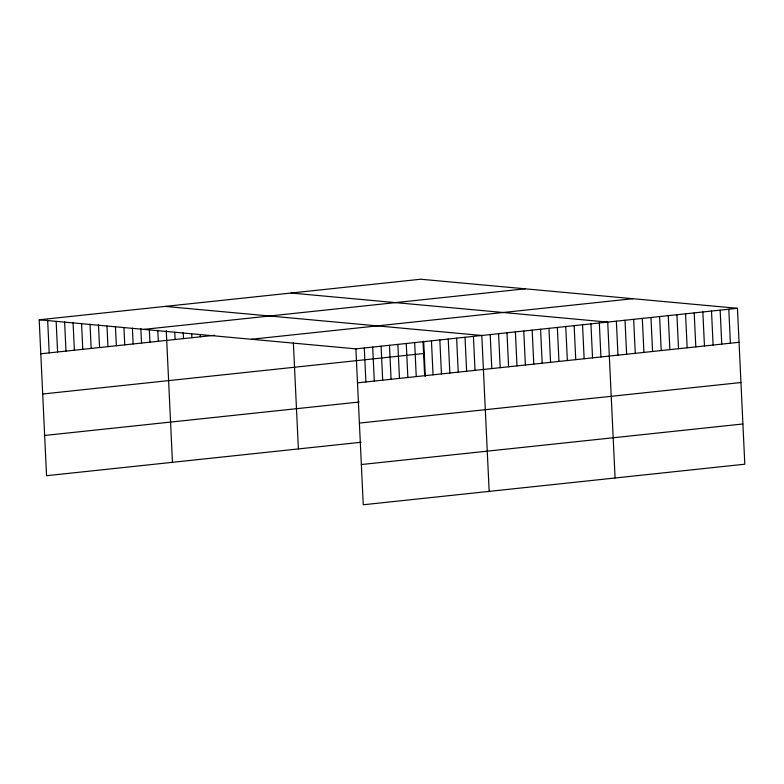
<?xml version="1.0" encoding="UTF-8"?>
<svg xmlns="http://www.w3.org/2000/svg" width="784" height="784" viewBox="0 0 784 784"><rect width="100%" height="100%" fill="white"/><g stroke="black" fill="none" stroke-linecap="round" stroke-linejoin="round"><path stroke-width="1.18" d="M39.2 319.794L420.753 279.231L737.45 308.298L744.8 464.206L363.247 504.769L355.897 348.86L39.2 319.794L46.55 475.702L361.081 442.264M143.707 329.388L525.26 288.816M40.807 353.78L214.679 335.287M251.39 339.266L632.933 298.704M355.897 348.86L737.45 308.298M42.699 394.009L424.252 353.447M357.504 382.847L739.047 342.285M44.659 435.463L359.18 402.025M359.395 423.086L740.949 382.523M361.355 464.54L742.899 423.977M291.021 293.02L607.718 322.087L615.077 478.005M165.11 306.407L481.807 335.474L489.157 491.392M728.797 309.219L730.404 343.206M720.153 310.141L721.75 344.127M711.5 311.062L713.107 345.048M702.856 311.973L704.453 345.96M694.203 312.894L695.81 346.881M685.559 313.816L687.156 347.802M676.906 314.737L678.513 348.723M668.262 315.658L669.859 349.644M659.609 316.569L661.216 350.566M650.965 317.491L652.562 351.477M642.312 318.412L643.919 352.398M633.668 319.333L635.265 353.319M625.015 320.254L626.622 354.241M616.371 321.175L617.968 355.162M599.329 322.979L600.926 356.975M590.93 323.88L592.537 357.867M582.541 324.772L584.139 358.758M574.143 325.664L575.75 359.65M565.754 326.556L567.351 360.542M557.355 327.447L558.963 361.434M548.957 328.339L550.564 362.326M540.568 329.231L542.165 363.217M532.169 330.123L533.777 364.109M523.781 331.015L525.378 365.001M515.382 331.906L516.989 365.893M506.993 332.798L508.591 366.785M498.595 333.69L500.202 367.676M490.206 334.582L491.803 368.568M473.418 336.365L475.016 370.352M465.02 337.257L466.627 371.244M456.631 338.149L458.228 372.145M448.232 339.051L449.84 373.037M439.834 339.942L441.441 373.929M431.445 340.834L433.042 374.821M423.674 341.158L425.34 376.477M423.046 341.726L424.654 375.712M414.658 342.618L416.255 376.604M406.259 343.51L407.866 377.496M397.87 344.401L399.468 378.388M389.472 345.293L391.079 379.28M381.083 346.185L382.68 380.171M372.684 347.077L374.291 381.063M364.295 347.969L365.893 381.955M293.363 342.657L298.381 448.928M200.175 334.396L200.292 336.826M191.727 334.072L191.894 337.718M183.221 332.534L183.505 338.61M174.763 332.22L175.106 339.501M166.257 330.681L172.46 462.315M157.809 330.358L158.319 341.285M149.352 330.035L149.93 342.177M140.846 328.506L141.532 343.069M132.398 328.182L133.143 343.96M123.941 327.859L124.744 344.852M115.434 326.32L116.346 345.744M106.987 326.007L107.957 346.636M98.47 324.468L99.558 347.528M90.023 324.145L91.169 348.419M81.575 323.821L82.771 349.311M73.059 322.293L74.382 350.203M64.611 321.969L65.983 351.105M56.164 321.646L57.595 351.996M47.648 320.107L49.196 352.888"/></g></svg>
